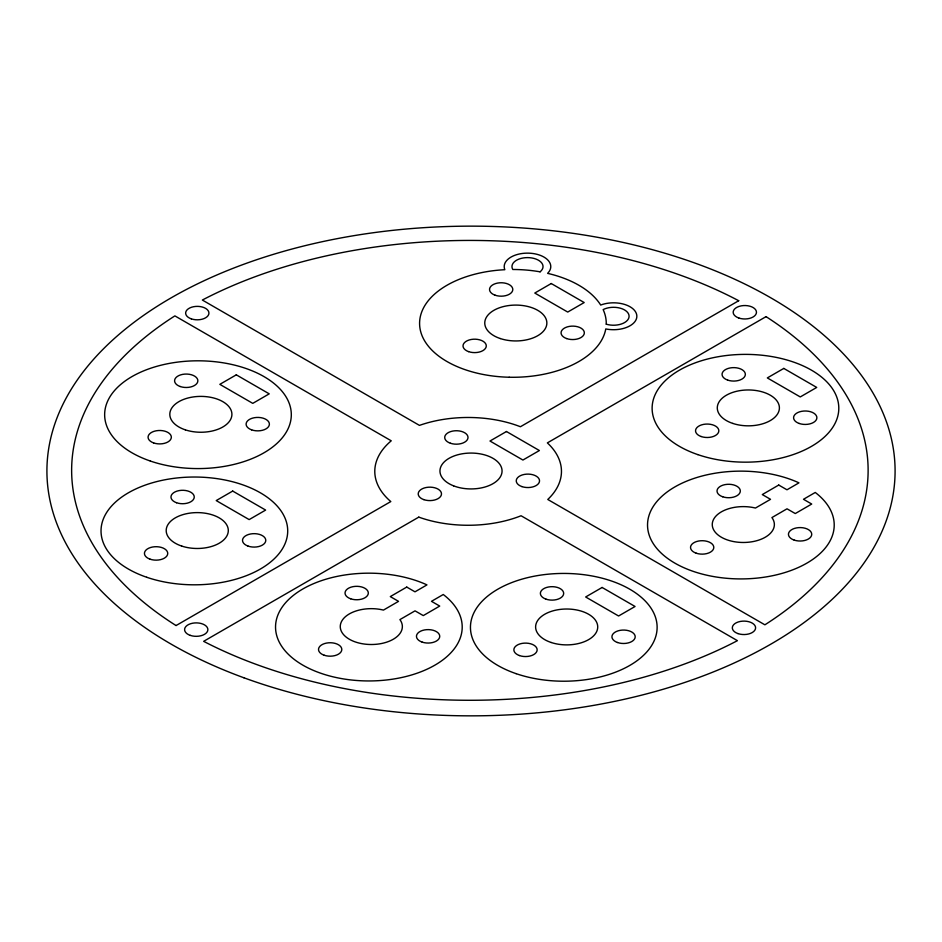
<?xml version="1.0" encoding="UTF-8"?>
<svg xmlns="http://www.w3.org/2000/svg" width="942" height="942" viewBox="0 0 942 942"><rect width="100%" height="100%" fill="white"/><g stroke="black" fill="none" stroke-linecap="round" stroke-linejoin="round"><path stroke-width="1.41" d="M176.178 625.488L390.812 501.568A93.34 53.894 0 0 1 391.248 440.809L174.882 315.888A398.242 229.93 0 0 0 176.06 625.559M406.744 587.078L390.294 596.604L398.537 601.349L383.465 610.086A31.051 17.933 0 0 0 340.545 624.169A31.051 17.933 0 0 0 375.422 644.352A31.051 17.933 0 0 0 399.914 619.601L415.033 610.852L423.288 615.597L439.726 606.071L431.483 601.326L443.258 594.508A93.34 53.894 0 0 1 388.198 679.783A93.34 53.894 0 0 1 278.031 614.69A93.34 53.894 0 0 1 426.973 584.888L414.986 591.823L406.744 587.078M778.74 485.048L762.29 494.574L770.532 499.319L755.472 508.044A31.051 17.933 0 0 0 712.541 522.139A31.051 17.933 0 0 0 747.418 542.321A31.051 17.933 0 0 0 771.922 517.57L787.029 508.81L795.284 513.555L811.721 504.041L803.479 499.284L815.254 492.466A93.34 53.894 0 0 1 760.194 577.752A93.34 53.894 0 0 1 650.027 512.648A93.34 53.894 0 0 1 798.969 482.846L786.982 489.793L778.74 485.048M236.301 374.834L219.827 384.348L252.774 403.364L269.235 393.85L236.301 374.834M551.247 283.53L534.785 293.044L567.72 312.061L584.193 302.547L551.247 283.53M232.698 491.065L216.224 500.579L249.159 519.595L265.632 510.081L232.698 491.065M506.455 431.518L489.981 441.021L522.916 460.037L539.389 450.535L506.455 431.518M738.705 300.722L520.42 426.738A93.34 53.894 0 0 0 419.449 425.384L202.342 300.039A398.242 229.93 0 0 1 738.705 300.722M418.79 517.123L203.637 641.337A398.242 229.93 0 0 0 737.421 640.666L521.067 515.757A93.34 53.894 0 0 1 418.79 517.123M766.046 316.642L547.361 442.893A93.34 53.894 0 0 1 547.773 499.472L764.88 624.817A398.242 229.93 0 0 0 766.046 316.642M783.791 368.416L767.318 377.919L800.264 396.935L816.726 387.433L783.791 368.416M602.115 587.467L585.653 596.981L618.588 615.997L635.061 606.483L602.115 587.467M150.343 461.038A93.34 53.894 0 0 0 291.302 415.34A93.34 53.894 0 0 0 152.263 367.71A93.34 53.894 0 0 0 150.343 461.038M153.617 442.928A11.645 6.724 0 0 0 171.338 437.371A11.645 6.724 0 0 0 154.135 431.295A11.645 6.724 0 0 0 153.617 442.928M180.134 386.503A11.645 6.724 0 0 0 197.855 380.945A11.645 6.724 0 0 0 180.652 374.869A11.645 6.724 0 0 0 180.134 386.503M251.655 429.87A11.645 6.724 0 0 0 269.388 424.312A11.645 6.724 0 0 0 252.185 418.236A11.645 6.724 0 0 0 251.655 429.87M185.327 429.846A31.051 17.933 0 0 0 231.909 414.315A31.051 17.933 0 0 0 185.327 398.796A31.051 17.933 0 0 0 185.327 429.846M551.141 642.479A31.051 17.933 0 0 0 597.723 626.948A31.051 17.933 0 0 0 551.141 611.417A31.051 17.933 0 0 0 551.141 642.479M617.481 642.503A11.645 6.724 0 0 0 635.202 636.945A11.645 6.724 0 0 0 617.999 630.869A11.645 6.724 0 0 0 617.481 642.503M545.948 599.136A11.645 6.724 0 0 0 563.669 593.578A11.645 6.724 0 0 0 546.466 587.49A11.645 6.724 0 0 0 545.948 599.136M519.431 655.561A11.645 6.724 0 0 0 537.152 650.004A11.645 6.724 0 0 0 519.949 643.916A11.645 6.724 0 0 0 519.431 655.561M516.157 673.671A93.34 53.894 0 0 0 657.116 627.961A93.34 53.894 0 0 0 518.088 580.331A93.34 53.894 0 0 0 516.157 673.671M324.213 655.243A11.645 6.724 0 0 0 341.805 649.544A11.645 6.724 0 0 0 324.46 643.598A11.645 6.724 0 0 0 324.213 655.243M422.146 642.114A11.645 6.724 0 0 0 439.737 636.427A11.645 6.724 0 0 0 422.405 630.469A11.645 6.724 0 0 0 422.146 642.114M350.73 598.818A11.645 6.724 0 0 0 368.322 593.119A11.645 6.724 0 0 0 350.977 587.172A11.645 6.724 0 0 0 350.73 598.818M453.597 485.848A31.051 17.933 0 0 0 501.98 472.283A31.051 17.933 0 0 0 457.435 454.868A31.051 17.933 0 0 0 453.597 485.848M423.876 499.649A11.645 6.724 0 0 0 441.492 493.973A11.645 6.724 0 0 0 424.159 488.015A11.645 6.724 0 0 0 423.876 499.649M521.927 486.602A11.645 6.724 0 0 0 539.53 480.915A11.645 6.724 0 0 0 522.209 474.956A11.645 6.724 0 0 0 521.927 486.602M450.394 443.235A11.645 6.724 0 0 0 468.009 437.547A11.645 6.724 0 0 0 450.676 431.589A11.645 6.724 0 0 0 450.394 443.235M243.907 677.781A424.088 244.849 0 0 0 894.723 481.15A424.088 244.849 0 0 0 274.369 254.057A424.088 244.849 0 0 0 243.907 677.781M737.998 633.601A11.645 6.724 0 0 0 755.602 627.914A11.645 6.724 0 0 0 738.281 621.956A11.645 6.724 0 0 0 737.998 633.601M738.858 318.031A11.645 6.724 0 0 0 756.461 312.355A11.645 6.724 0 0 0 739.14 306.385A11.645 6.724 0 0 0 738.858 318.031M191.32 318.867A11.645 6.724 0 0 0 208.936 313.191A11.645 6.724 0 0 0 191.603 307.222A11.645 6.724 0 0 0 191.32 318.867M190.272 635.379A11.645 6.724 0 0 0 207.876 629.692A11.645 6.724 0 0 0 190.555 623.734A11.645 6.724 0 0 0 190.272 635.379M697.834 454.621A93.34 53.894 0 0 0 838.792 408.91A93.34 53.894 0 0 0 699.753 361.281A93.34 53.894 0 0 0 697.834 454.621M701.107 436.511A11.645 6.724 0 0 0 718.828 430.953A11.645 6.724 0 0 0 701.625 424.866A11.645 6.724 0 0 0 701.107 436.511M727.624 380.085A11.645 6.724 0 0 0 745.346 374.527A11.645 6.724 0 0 0 728.142 368.44A11.645 6.724 0 0 0 727.624 380.085M799.146 423.453A11.645 6.724 0 0 0 816.879 417.895A11.645 6.724 0 0 0 799.676 411.807A11.645 6.724 0 0 0 799.146 423.453M732.817 423.429A31.051 17.933 0 0 0 779.399 407.898A31.051 17.933 0 0 0 732.817 392.367A31.051 17.933 0 0 0 732.817 423.429M722.726 496.787A11.645 6.724 0 0 0 740.318 491.088A11.645 6.724 0 0 0 722.973 485.142A11.645 6.724 0 0 0 722.726 496.787M794.141 540.084A11.645 6.724 0 0 0 811.733 534.385A11.645 6.724 0 0 0 794.4 528.438A11.645 6.724 0 0 0 794.141 540.084M696.209 553.201A11.645 6.724 0 0 0 713.801 547.514A11.645 6.724 0 0 0 696.456 541.568A11.645 6.724 0 0 0 696.209 553.201M509.198 377.236A93.34 53.894 0 0 0 605.765 328.935A23.291 13.447 0 0 0 636.674 314.628A23.291 13.447 0 0 0 600.69 305.055A93.34 53.894 0 0 0 547.608 273.357A23.291 13.447 0 0 0 530.911 253.28A23.291 13.447 0 0 0 504.841 269.706A93.34 53.894 0 0 0 419.614 324.649A93.34 53.894 0 0 0 509.198 377.236M540.084 271.826A93.34 53.894 0 0 0 512.813 269.494A15.531 8.961 0 0 1 529.769 257.708A15.531 8.961 0 0 1 540.084 271.826M606.248 324.178A93.34 53.894 0 0 0 603.151 309.6A15.531 8.961 0 0 1 623.804 309.529A15.531 8.961 0 0 1 626.324 321.363A15.531 8.961 0 0 1 606.248 324.178M500.273 338.543A31.051 17.933 0 0 0 546.855 323.012A31.051 17.933 0 0 0 500.273 307.492A31.051 17.933 0 0 0 500.273 338.543M566.613 338.567A11.645 6.724 0 0 0 584.334 333.009A11.645 6.724 0 0 0 567.131 326.933A11.645 6.724 0 0 0 566.613 338.567M495.08 295.199A11.645 6.724 0 0 0 512.801 289.641A11.645 6.724 0 0 0 495.61 283.566A11.645 6.724 0 0 0 495.08 295.199M468.563 351.625A11.645 6.724 0 0 0 486.284 346.067A11.645 6.724 0 0 0 469.092 339.991A11.645 6.724 0 0 0 468.563 351.625M181.724 546.077A31.051 17.933 0 0 0 228.305 530.546A31.051 17.933 0 0 0 181.724 515.015A31.051 17.933 0 0 0 181.724 546.077M248.052 546.101A11.645 6.724 0 0 0 265.774 540.543A11.645 6.724 0 0 0 248.582 534.467A11.645 6.724 0 0 0 248.052 546.101M176.519 502.734A11.645 6.724 0 0 0 194.252 497.176A11.645 6.724 0 0 0 177.049 491.1A11.645 6.724 0 0 0 176.519 502.734M150.002 559.159A11.645 6.724 0 0 0 167.735 553.602A11.645 6.724 0 0 0 150.532 547.514A11.645 6.724 0 0 0 150.002 559.159M146.74 577.269A93.34 53.894 0 0 0 287.699 531.559A93.34 53.894 0 0 0 148.659 483.929A93.34 53.894 0 0 0 146.74 577.269"/></g></svg>
